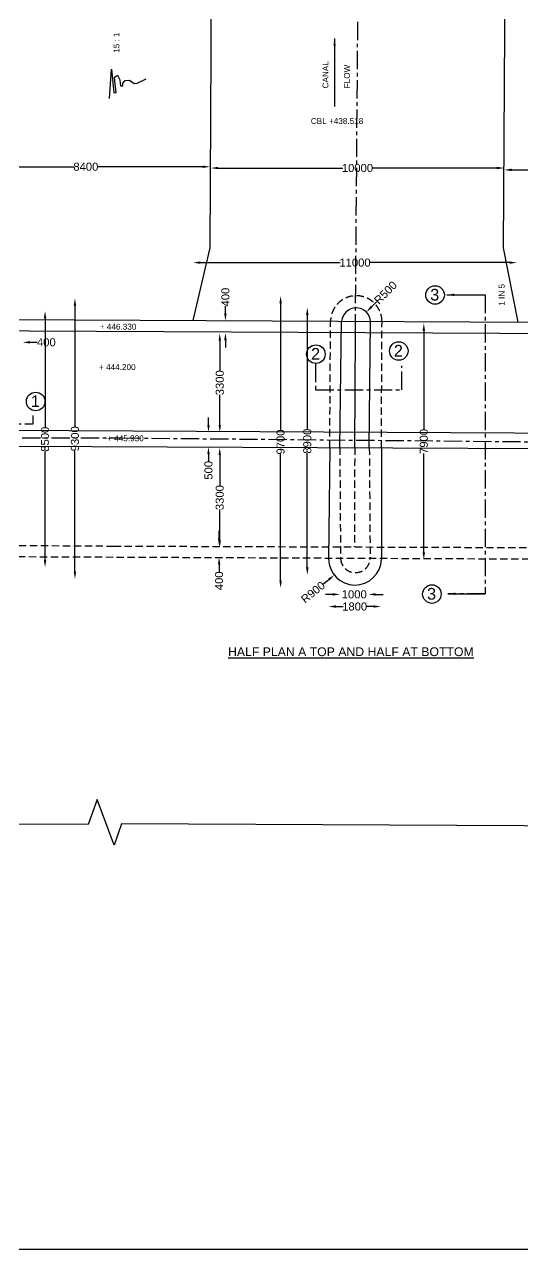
# Model space of a CAD drawing. Header units: millimetres. Extents: x 980 to 97004, y 2189 to 66609.
# Drawn here: x 32931 to 49971, y 2189 to 44074 of the extents above; entities that cross this region are included whole.
import ezdxf

# ---------------------------------------------------------------- set-up
doc = ezdxf.new("R2010")
doc.units = ezdxf.units.MM
doc.header["$MEASUREMENT"] = 0
doc.linetypes.add('CENTER', pattern=[2, 1.25, -0.25, 0.25, -0.25])
doc.linetypes.add('DASHED', pattern=[0.75, 0.5, -0.25])
for name, color, linetype in [('DIM', 7, 'Continuous'), ('DWG', 7, 'Continuous'), ('TEXT', 7, 'Continuous')]:
    doc.layers.add(name, color=color, linetype=linetype)
doc.styles.get("Standard").update_dxf_attribs({"font": 'arial.ttf'})
doc.dimstyles.new('Civil', dxfattribs={"dimtxt": 275, "dimasz": 250, "dimexe": 0.1, "dimexo": 0.0625, "dimgap": 0.09, "dimtad": 0, "dimdec": 0, "dimzin": 12, "dimdsep": 46, "dimtxsty": 'Standard', "dimcen": 0.1, "dimse1": 1, "dimse2": 1, "dimadec": 0, "dimazin": 2, "dimtfac": 1, "dimtdec": 0, "dimtofl": 0, "dimtmove": 0, "dimatfit": 3, "dimfxl": 1, "dimfrac": 1, "dimtolj": 1, "dimtzin": 0, "dimarcsym": 0})

# ---------------------------------------------------------------- blocks, each defined once
blk = doc.blocks.new('*D74')
at = {"layer": 'Defpoints', "color": 0, "transparency": 16777216}
for p in [(49346, 39102), (49346, 39083), (57807, 39083)]:
    blk.add_point(p, dxfattribs=at)
at = {"layer": 'DIM', "color": 0, "lineweight": -2, "transparency": 16777216}
for p, q in [((49596, 39102), (53166, 39102)), ((57557, 39102), (53987, 39102))]:
    blk.add_line(p, q, dxfattribs=at)
at = {"layer": 'DIM', "color": 0, "transparency": 16777216}
for points in [[(49596, 39144), (49596, 39060), (49346, 39102)], [(57557, 39144), (57557, 39060), (57807, 39102)]]:
    blk.add_solid(points, dxfattribs=at)
at = {"layer": 'DIM', "color": 0, "transparency": 16777216, "insert": (53576, 39102), "char_height": 275, "attachment_point": 5}
blk.add_mtext('\\A1;8400', dxfattribs=at)
blk = doc.blocks.new('*D75')
at = {"layer": 'Defpoints', "color": 0, "transparency": 16777216}
for p in [(39306, 39167), (39306, 39102), (49342, 39102)]:
    blk.add_point(p, dxfattribs=at)
at = {"layer": 'DIM', "color": 0, "lineweight": -2, "transparency": 16777216}
for p, q in [((39556, 39167), (43820, 39167)), ((49092, 39167), (44828, 39167))]:
    blk.add_line(p, q, dxfattribs=at)
at = {"layer": 'DIM', "color": 0, "transparency": 16777216}
for points in [[(39556, 39209), (39556, 39126), (39306, 39167)], [(49092, 39209), (49092, 39126), (49342, 39167)]]:
    blk.add_solid(points, dxfattribs=at)
at = {"layer": 'DIM', "color": 0, "transparency": 16777216, "insert": (44324, 39167), "char_height": 275, "attachment_point": 5}
blk.add_mtext('\\A1;10000', dxfattribs=at)
blk = doc.blocks.new('*D76')
at = {"layer": 'Defpoints', "color": 0, "transparency": 16777216}
for p in [(30785, 39210), (30785, 39178), (39276, 39178)]:
    blk.add_point(p, dxfattribs=at)
at = {"layer": 'DIM', "color": 0, "lineweight": -2, "transparency": 16777216}
for p, q in [((31035, 39210), (34620, 39210)), ((39026, 39210), (35441, 39210))]:
    blk.add_line(p, q, dxfattribs=at)
at = {"layer": 'DIM', "color": 0, "transparency": 16777216}
for points in [[(31035, 39252), (31035, 39168), (30785, 39210)], [(39026, 39252), (39026, 39168), (39276, 39210)]]:
    blk.add_solid(points, dxfattribs=at)
at = {"layer": 'DIM', "color": 0, "transparency": 16777216, "insert": (35031, 39210), "char_height": 275, "attachment_point": 5}
blk.add_mtext('\\A1;8400', dxfattribs=at)
blk = doc.blocks.new('*D115')
at = {"layer": 'Defpoints', "color": 0, "transparency": 16777216}
for p in [(33544, 34277), (33635, 34277), (33544, 25512)]:
    blk.add_point(p, dxfattribs=at)
at = {"layer": 'DIM', "color": 0, "lineweight": -2, "transparency": 16777216}
for p, q in [((33635, 34027), (33635, 30305)), ((33635, 25762), (33635, 29484))]:
    blk.add_line(p, q, dxfattribs=at)
at = {"layer": 'DIM', "color": 0, "transparency": 16777216}
for points in [[(33593, 34027), (33677, 34027), (33635, 34277)], [(33593, 25762), (33677, 25762), (33635, 25512)]]:
    blk.add_solid(points, dxfattribs=at)
at = {"layer": 'DIM', "color": 0, "transparency": 16777216, "insert": (33635, 29894), "char_height": 275, "attachment_point": 5, "rotation": 90}
blk.add_mtext('\\A1;8500', dxfattribs=at)
blk = doc.blocks.new('*D116')
at = {"layer": 'Defpoints', "color": 0, "transparency": 16777216}
for p in [(34658, 34707), (34669, 34707), (34669, 25113)]:
    blk.add_point(p, dxfattribs=at)
at = {"layer": 'DIM', "color": 0, "lineweight": -2, "transparency": 16777216}
for p, q in [((34658, 34457), (34658, 30320)), ((34658, 25363), (34658, 29500))]:
    blk.add_line(p, q, dxfattribs=at)
at = {"layer": 'DIM', "color": 0, "transparency": 16777216}
for points in [[(34616, 34457), (34700, 34457), (34658, 34707)], [(34616, 25363), (34700, 25363), (34658, 25113)]]:
    blk.add_solid(points, dxfattribs=at)
at = {"layer": 'DIM', "color": 0, "transparency": 16777216, "insert": (34658, 29910), "char_height": 275, "attachment_point": 5, "rotation": 90}
blk.add_mtext('\\A1;9300', dxfattribs=at)
blk = doc.blocks.new('*D117')
at = {"layer": 'Defpoints', "color": 0, "transparency": 16777216}
for p in [(39237, 26259), (39237, 25862), (39589, 25862)]:
    blk.add_point(p, dxfattribs=at)
at = {"layer": 'DIM', "color": 0, "lineweight": -2, "transparency": 16777216}
for p, q in [((39589, 26509), (39589, 26759)), ((39589, 25612), (39589, 25362))]:
    blk.add_line(p, q, dxfattribs=at)
at = {"layer": 'DIM', "color": 0, "transparency": 16777216}
for points in [[(39548, 26509), (39631, 26509), (39589, 26259)], [(39548, 25612), (39631, 25612), (39589, 25862)]]:
    blk.add_solid(points, dxfattribs=at)
at = {"layer": 'DIM', "color": 0, "transparency": 16777216, "insert": (39589, 25053), "char_height": 275, "attachment_point": 5, "rotation": 90}
blk.add_mtext('\\A1;400', dxfattribs=at)
blk = doc.blocks.new('*D118')
at = {"layer": 'Defpoints', "color": 0, "transparency": 16777216}
for p in [(39396, 29604), (39612, 29604), (39396, 26191)]:
    blk.add_point(p, dxfattribs=at)
at = {"layer": 'DIM', "color": 0, "lineweight": -2, "transparency": 16777216}
for p, q in [((39612, 29354), (39612, 28308)), ((39612, 26441), (39612, 27488))]:
    blk.add_line(p, q, dxfattribs=at)
at = {"layer": 'DIM', "color": 0, "transparency": 16777216}
for points in [[(39570, 29354), (39654, 29354), (39612, 29604)], [(39570, 26441), (39654, 26441), (39612, 26191)]]:
    blk.add_solid(points, dxfattribs=at)
at = {"layer": 'DIM', "color": 0, "transparency": 16777216, "insert": (39612, 27898), "char_height": 275, "attachment_point": 5, "rotation": 90}
blk.add_mtext('\\A1;3300', dxfattribs=at)
blk = doc.blocks.new('*D119')
at = {"layer": 'Defpoints', "color": 0, "transparency": 16777216}
for p in [(39613, 30133), (39227, 29634), (39613, 29634)]:
    blk.add_point(p, dxfattribs=at)
at = {"layer": 'DIM', "color": 0, "lineweight": -2, "transparency": 16777216}
for p, q in [((39227, 30383), (39227, 30633)), ((39227, 29384), (39227, 29134))]:
    blk.add_line(p, q, dxfattribs=at)
at = {"layer": 'DIM', "color": 0, "transparency": 16777216}
for points in [[(39185, 30383), (39268, 30383), (39227, 30133)], [(39185, 29384), (39268, 29384), (39227, 29634)]]:
    blk.add_solid(points, dxfattribs=at)
at = {"layer": 'DIM', "color": 0, "transparency": 16777216, "insert": (39227, 28830), "char_height": 275, "attachment_point": 5, "rotation": 90}
blk.add_mtext('\\A1;500', dxfattribs=at)
blk = doc.blocks.new('*D120')
at = {"layer": 'Defpoints', "color": 0, "transparency": 16777216}
for p in [(39613, 33515), (39624, 33515), (39624, 30135)]:
    blk.add_point(p, dxfattribs=at)
at = {"layer": 'DIM', "color": 0, "lineweight": -2, "transparency": 16777216}
for p, q in [((39613, 33265), (39613, 32235)), ((39613, 30385), (39613, 31415))]:
    blk.add_line(p, q, dxfattribs=at)
at = {"layer": 'DIM', "color": 0, "transparency": 16777216}
for points in [[(39571, 33265), (39655, 33265), (39613, 33515)], [(39571, 30385), (39655, 30385), (39613, 30135)]]:
    blk.add_solid(points, dxfattribs=at)
at = {"layer": 'DIM', "color": 0, "transparency": 16777216, "insert": (39613, 31825), "char_height": 275, "attachment_point": 5, "rotation": 90}
blk.add_mtext('\\A1;3300', dxfattribs=at)
blk = doc.blocks.new('*D121')
at = {"layer": 'Defpoints', "color": 0, "transparency": 16777216}
for p in [(39806, 33945), (39874, 33945), (39874, 33526)]:
    blk.add_point(p, dxfattribs=at)
at = {"layer": 'DIM', "color": 0, "lineweight": -2, "transparency": 16777216}
for p, q in [((39806, 34195), (39806, 34445)), ((39806, 33276), (39806, 33026))]:
    blk.add_line(p, q, dxfattribs=at)
at = {"layer": 'DIM', "color": 0, "transparency": 16777216}
for points in [[(39764, 34195), (39848, 34195), (39806, 33945)], [(39764, 33276), (39848, 33276), (39806, 33526)]]:
    blk.add_solid(points, dxfattribs=at)
at = {"layer": 'DIM', "color": 0, "transparency": 16777216, "insert": (39806, 34754), "char_height": 275, "attachment_point": 5, "rotation": 90}
blk.add_mtext('\\A1;400', dxfattribs=at)
blk = doc.blocks.new('*D122')
at = {"layer": 'Defpoints', "color": 0, "transparency": 16777216}
for p in [(38702, 35988), (49778, 35988), (49778, 35932)]:
    blk.add_point(p, dxfattribs=at)
at = {"layer": 'DIM', "color": 0, "lineweight": -2, "transparency": 16777216}
for p, q in [((38952, 35932), (43736, 35932)), ((49528, 35932), (44744, 35932))]:
    blk.add_line(p, q, dxfattribs=at)
at = {"layer": 'DIM', "color": 0, "transparency": 16777216}
for points in [[(38952, 35974), (38952, 35891), (38702, 35932)], [(49528, 35974), (49528, 35891), (49778, 35932)]]:
    blk.add_solid(points, dxfattribs=at)
at = {"layer": 'DIM', "color": 0, "transparency": 16777216, "insert": (44240, 35932), "char_height": 275, "attachment_point": 5}
blk.add_mtext('\\A1;11000', dxfattribs=at)
blk = doc.blocks.new('*D123')
at = {"layer": 'Defpoints', "color": 0, "transparency": 16777216}
for p in [(44627, 34241), (44278, 33887)]:
    blk.add_point(p, dxfattribs=at)
at = {"layer": 'DIM', "color": 0, "lineweight": -2, "transparency": 16777216}
for p, q in [((44979, 34596), (44803, 34418)), ((44278, 33887), (44278, 33887)), ((44278, 33887), (44278, 33887))]:
    blk.add_line(p, q, dxfattribs=at)
at = {"layer": 'DIM', "color": 0, "transparency": 16777216}
blk.add_solid([(44773, 34448), (44833, 34389), (44627, 34241)], dxfattribs=at)
at = {"layer": 'DIM', "color": 0, "transparency": 16777216, "insert": (45285, 34905), "char_height": 275, "attachment_point": 5, "rotation": 45.3127}
blk.add_mtext('\\A1;R500', dxfattribs=at)
blk = doc.blocks.new('*D124')
at = {"layer": 'Defpoints', "color": 0, "transparency": 16777216}
for p in [(41626, 34790), (41694, 34790), (41626, 24811)]:
    blk.add_point(p, dxfattribs=at)
at = {"layer": 'DIM', "color": 0, "lineweight": -2, "transparency": 16777216}
for p, q in [((41694, 34540), (41694, 30210)), ((41694, 25061), (41694, 29390))]:
    blk.add_line(p, q, dxfattribs=at)
at = {"layer": 'DIM', "color": 0, "transparency": 16777216}
for points in [[(41653, 34540), (41736, 34540), (41694, 34790)], [(41653, 25061), (41736, 25061), (41694, 24811)]]:
    blk.add_solid(points, dxfattribs=at)
at = {"layer": 'DIM', "color": 0, "transparency": 16777216, "insert": (41694, 29800), "char_height": 275, "attachment_point": 5, "rotation": 90}
blk.add_mtext('\\A1;9700', dxfattribs=at)
blk = doc.blocks.new('*D125')
at = {"layer": 'Defpoints', "color": 0, "transparency": 16777216}
for p in [(42436, 34394), (42608, 34394), (42436, 25261)]:
    blk.add_point(p, dxfattribs=at)
at = {"layer": 'DIM', "color": 0, "lineweight": -2, "transparency": 16777216}
for p, q in [((42608, 34144), (42608, 30238)), ((42608, 25511), (42608, 29417))]:
    blk.add_line(p, q, dxfattribs=at)
at = {"layer": 'DIM', "color": 0, "transparency": 16777216}
for points in [[(42566, 34144), (42650, 34144), (42608, 34394)], [(42566, 25511), (42650, 25511), (42608, 25261)]]:
    blk.add_solid(points, dxfattribs=at)
at = {"layer": 'DIM', "color": 0, "transparency": 16777216, "insert": (42608, 29827), "char_height": 275, "attachment_point": 5, "rotation": 90}
blk.add_mtext('\\A1;8900', dxfattribs=at)
blk = doc.blocks.new('*D126')
at = {"layer": 'Defpoints', "color": 0, "transparency": 16777216}
for p in [(46508, 33857), (46594, 33857), (46508, 25779)]:
    blk.add_point(p, dxfattribs=at)
at = {"layer": 'DIM', "color": 0, "lineweight": -2, "transparency": 16777216}
for p, q in [((46594, 33607), (46594, 30227)), ((46594, 26029), (46594, 29409))]:
    blk.add_line(p, q, dxfattribs=at)
at = {"layer": 'DIM', "color": 0, "transparency": 16777216}
for points in [[(46552, 33607), (46636, 33607), (46594, 33857)], [(46552, 26029), (46636, 26029), (46594, 25779)]]:
    blk.add_solid(points, dxfattribs=at)
at = {"layer": 'DIM', "color": 0, "transparency": 16777216, "insert": (46594, 29818), "char_height": 275, "attachment_point": 5, "rotation": 90}
blk.add_mtext('\\A1;7900', dxfattribs=at)
blk = doc.blocks.new('*D164')
at = {"layer": 'Defpoints', "color": 0, "transparency": 16777216}
for p in [(32431, 33181), (32870, 33207), (32870, 33181)]:
    blk.add_point(p, dxfattribs=at)
at = {"layer": 'DIM', "color": 0, "lineweight": -2, "transparency": 16777216}
for p, q in [((32181, 33207), (31931, 33207)), ((33120, 33207), (33370, 33207))]:
    blk.add_line(p, q, dxfattribs=at)
at = {"layer": 'DIM', "color": 0, "transparency": 16777216}
for points in [[(32181, 33248), (32181, 33165), (32431, 33207)], [(33120, 33248), (33120, 33165), (32870, 33207)]]:
    blk.add_solid(points, dxfattribs=at)
at = {"layer": 'DIM', "color": 0, "transparency": 16777216, "insert": (33679, 33207), "char_height": 275, "attachment_point": 5}
blk.add_mtext('\\A1;400', dxfattribs=at)
blk = doc.blocks.new('*D185')
at = {"layer": 'Defpoints', "color": 0, "transparency": 16777216}
for p in [(43334, 24124), (45124, 24173), (45124, 24124)]:
    blk.add_point(p, dxfattribs=at)
at = {"layer": 'DIM', "color": 0, "lineweight": -2, "transparency": 16777216}
for p, q in [((43584, 24173), (43832, 24173)), ((44874, 24173), (44626, 24173))]:
    blk.add_line(p, q, dxfattribs=at)
at = {"layer": 'DIM', "color": 0, "transparency": 16777216}
for points in [[(43584, 24215), (43584, 24132), (43334, 24173)], [(44874, 24215), (44874, 24132), (45124, 24173)]]:
    blk.add_solid(points, dxfattribs=at)
at = {"layer": 'DIM', "color": 0, "transparency": 16777216, "insert": (44229, 24173), "char_height": 275, "attachment_point": 5}
blk.add_mtext('\\A1;1800', dxfattribs=at)
blk = doc.blocks.new('*D186')
at = {"layer": 'Defpoints', "color": 0, "transparency": 16777216}
for p in [(43730, 24628), (44699, 24628), (44699, 24588)]:
    blk.add_point(p, dxfattribs=at)
at = {"layer": 'DIM', "color": 0, "lineweight": -2, "transparency": 16777216}
for p, q in [((43480, 24588), (43230, 24588)), ((44949, 24588), (45199, 24588))]:
    blk.add_line(p, q, dxfattribs=at)
at = {"layer": 'DIM', "color": 0, "transparency": 16777216}
for points in [[(43480, 24630), (43480, 24547), (43730, 24588)], [(44949, 24630), (44949, 24547), (44699, 24588)]]:
    blk.add_solid(points, dxfattribs=at)
at = {"layer": 'DIM', "color": 0, "transparency": 16777216, "insert": (44214, 24588), "char_height": 275, "attachment_point": 5}
blk.add_mtext('\\A1;1000', dxfattribs=at)
blk = doc.blocks.new('*D187')
at = {"layer": 'Defpoints', "color": 0, "transparency": 16777216}
for p in [(44238, 25813), (43533, 25248)]:
    blk.add_point(p, dxfattribs=at)
at = {"layer": 'DIM', "color": 0, "lineweight": -2, "transparency": 16777216}
for p, q in [((44238, 25813), (44238, 25813)), ((44238, 25813), (44238, 25813)), ((43143, 24935), (43338, 25091))]:
    blk.add_line(p, q, dxfattribs=at)
at = {"layer": 'DIM', "color": 0, "transparency": 16777216}
blk.add_solid([(43312, 25124), (43364, 25059), (43533, 25248)], dxfattribs=at)
at = {"layer": 'DIM', "color": 0, "transparency": 16777216, "insert": (42803, 24662), "char_height": 275, "attachment_point": 5, "rotation": 38.7422}
blk.add_mtext('\\A1;R900', dxfattribs=at)

msp = doc.modelspace()

# ---------------------------------------------------------------- linework, layer by layer
msp.add_lwpolyline([(97003.8, 2188.9), (979.6, 2188.9), (979.6, 66608.7), (97003.8, 66608.7)], close=True)
at = {"layer": 'DWG'}
for points in [[(38701, 33951.5), (39280.8, 36442.1), (39343.8, 47669.3)], [(49821.2, 33894.9), (49315, 36435.9), (49389.9, 47598.1)], [(35843.1, 41548.4), (35912.6, 42543.8), (35984.9, 41740.4), (36063.9, 41747.5), (36063.9, 41747.5), (36054.4, 41852.9), (36038.4, 42030.7), (36027.1, 42155.8), (36016.4, 42274.3), (36109.8, 42342.5), (36109.8, 42342.5), (36197.5, 42177.8), (36207.6, 42065.8), (36215.9, 41973.6), (36301.4, 41981.3), (36301.4, 41981.3), (36293.1, 42073.5), (36378.1, 42160.8), (36378.1, 42160.8), (36522.8, 42173.8), (36522.8, 42173.8), (36679.3, 42055.2), (36791.2, 42065.2), (37089.6, 42211.6)], [(3218.1, 36591.6), (12228.7, 36591.6), (21162.1, 33647.7), (21581.1, 33659.1), (58393, 33472.5), (58393, 29410.7), (58343.3, 26183.4), (58343.3, 25025.7), (55636.1, 25025.7), (55635.5, 29761.5)], [(30114.3, 33995.2), (63958.2, 33822.9), (63949.1, 24686.4), (61993, 24686.4), (62055.6, 34245.8), (63985.1, 34245.8), (63958.2, 33822.9)], [(43718, 29610.1), (43782.1, 33925.6)], [(44230.6, 29607.9), (44252, 33544.2)], [(44728.8, 29605.7), (44773.7, 33920.6)], [(58393, 30055.2), (30088.3, 30204.2), (30075.9, 29938.2)], [(30076.5, 29668.4), (58393, 29547.3)], [(43376.7, 29611.5), (43333.9, 25801.1)], [(45141.6, 29604), (45141.4, 25785.5)], [(52323.7, 16668.4), (36250, 16739.3), (35995.4, 16008.4), (35414.8, 17573.5), (35112.5, 16723.4), (3160.7, 16751.2)]]:
    msp.add_lwpolyline(points, dxfattribs=at)
at = {"layer": 'DWG', "linetype": 'CENTER', "ltscale": 500}
for points in [[(44252, 33544.2), (44364, 47637.2)], [(47382.5, 34831.2), (48698.2, 34831.2), (48698.2, 24609.6), (47420.3, 24609.6)], [(42891.3, 32471.8), (42891.3, 31586.1), (45840.1, 31586.1), (45840.1, 32401.2)], [(2561, 31463.6), (2580.3, 29931.9), (13857.7, 29938.2), (36282.4, 29938.2), (53097.9, 29781.7), (76552.5, 29594.7), (78658.2, 29594.7), (78658.2, 30823.6)], [(27944.5, 30668), (27944.5, 30419.7), (33226.1, 30419.7), (33226.1, 30705.2)]]:
    msp.add_lwpolyline(points, dxfattribs=at)
at = {"layer": 'DWG', "linetype": 'DASHED', "ltscale": 500}
for points in [[(43376.7, 29611.5), (43402.6, 33927.6)], [(45141.6, 29604), (45163.8, 33918.6)], [(43718, 29610.1), (43746.4, 25801.1)], [(44230.6, 29607.9), (44216.2, 26211)], [(44728.8, 29605.7), (44757, 25793.3)], [(21117.9, 26342), (35983.6, 26241), (51802.4, 26183.4), (58343.3, 26183.4)], [(30085.2, 25893.4), (63950.2, 25736.9)]]:
    msp.add_lwpolyline(points, dxfattribs=at)
for centre, radius, start, end in [((44283.2, 33918.5), 880.6, 0.00504, 179.41142), ((44252, 25839.1), 507, 184.3021, 354.81237)]:
    msp.add_arc(centre, radius, start, end, dxfattribs=at)
at = {"layer": 'DWG'}
for centre, radius, start, end in [((44277.7, 33887.1), 497.1, 3.86228, 175.55417), ((44237.8, 25813.3), 904, 180.77086, 358.239)]:
    msp.add_arc(centre, radius, start, end, dxfattribs=at)
at = {"layer": 'TEXT'}
for centre in [(46979, 34826.6), (42901.1, 32802.8), (45736.7, 32910.8), (33314.1, 31183.8), (46870.9, 24599.9)]:
    msp.add_circle(centre, 317.2, dxfattribs=at)

# ---------------------------------------------------------------- texts
for s, p in [('15 : 1', (36178.3, 43104.1)), ('CANAL', (43329.3, 41887.1)), ('FLOW ', (44064.4, 41892.4)), ('1 IN 5', (49356.8, 34457.1))]:
    msp.add_text(s, height=200, rotation=90, dxfattribs=at).set_placement(p)
for s, height, p in [('CBL +438.518', 200, (42728.3, 40673.3)), ('3', 400, (46811.6, 34635.2)), ('+ 446.330', 200, (35508, 33641.3)), ('2', 400, (45569.3, 32719.4)), ('2', 400, (42733.7, 32611.5)), ('+ 444.200', 200, (35482.1, 32260.6)), ('1', 400, (33146.7, 30992.4)), ('+ 445.930', 200, (35760.2, 29824.7)), ('3', 400, (46703.6, 24408.5)), ('%%UHALF PLAN A TOP AND HALF AT BOTTOM', 300, (39895.3, 22478.3))]:
    msp.add_text(s, height=height, dxfattribs=at).set_placement(p)

# ---------------------------------------------------------------- dimensions: what is measured, and where the dimension line sits
at = {"layer": 'DIM'}
for p1, p2, distance, text, picture, middle in [((39275.6, 39177.6), (30785.4, 39177.6), -32.4, '8400', '*D76', (35030.5, 39210)), ((49342.4, 39102.4), (39305.6, 39102.4), -64.8, '10000', '*D75', (44324, 39167.2)), ((57806.7, 39083.3), (49345.9, 39083.3), -18.6, '8400', '*D74', (53576.3, 39101.9)), ((38702.1, 35988.5), (49778.4, 35988.5), -56.2, '11000', '*D122', (44240.2, 35932.3)), ((39874, 33525.9), (39874, 33945.4), 68.1, '400', '*D121', (39805.8, 34754.4)), ((41625.6, 24810.8), (41625.6, 34789.6), -68.6, '9700', '*D124', (41694.2, 29800.2)), ((34669.4, 25112.8), (34669.4, 34707.5), 11.3, '9300', '*D116', (34658, 29910.1)), ((42436, 25260.9), (42436, 34394), -172, '8900', '*D125', (42608, 29827.5)), ((33544.4, 25512.2), (33544.4, 34276.8), -90.7, '8500', '*D115', (33635.1, 29894.5)), ((39624.2, 30135.4), (39624.2, 33514.5), 11.4, '3300', '*D120', (39612.9, 31824.9)), ((46507.6, 25779.1), (46507.6, 33857.3), -86.2, '7900', '*D126', (46593.8, 29818.2)), ((32431.1, 33181), (32869.7, 33181), 25.8, '400', '*D164', (33678.7, 33206.8)), ((39612.7, 30132.8), (39612.7, 29633.9), -386, '500', '*D119', (39226.7, 28830.5)), ((39396.4, 26191.3), (39396.4, 29604.5), -215.7, '3300', '*D118', (39612.1, 27897.9)), ((39237.5, 26259.3), (39237.5, 25862.4), 351.9, '400', '*D117', (39589.4, 25053.5)), ((43729.6, 24628), (44698.8, 24628), -39.5, '1000', '*D186', (44214.2, 24588.5)), ((43334, 24124), (45124, 24124), 49.4, '1800', '*D185', (44229, 24173.5))]:
    dim = msp.add_aligned_dim(p1=p1, p2=p2, distance=distance, text=text, dimstyle='Civil', dxfattribs=at)
    dim.commit()
    dim.dimension.update_dxf_attribs({"geometry": picture, "text_midpoint": middle})
for center, mpoint, text, picture, middle in [((44277.7, 33887.1), (44627.3, 34240.5), 'R500', '*D123', (45284.8, 34905.3)), ((44237.8, 25813.3), (43532.7, 25247.5), 'R900', '*D187', (42803.4, 24662.4))]:
    dim = msp.add_radius_dim(center=center, mpoint=mpoint, text=text, dimstyle='Civil', dxfattribs=at)
    dim.commit()
    dim.dimension.update_dxf_attribs({"geometry": picture, "text_midpoint": middle})

# ---------------------------------------------------------------- leaders
for points in [[(43540.2, 43598.8), (43540.2, 41272.2)], [(47382.5, 34831.2), (48698.2, 34831.2)], [(47420.3, 24609.6), (48698.2, 24609.6)]]:
    msp.add_leader(points, dimstyle='Civil', override={"dimgap": 0.09, "dimtad": 0}, dxfattribs=at)

doc.saveas('drawing.dxf')
